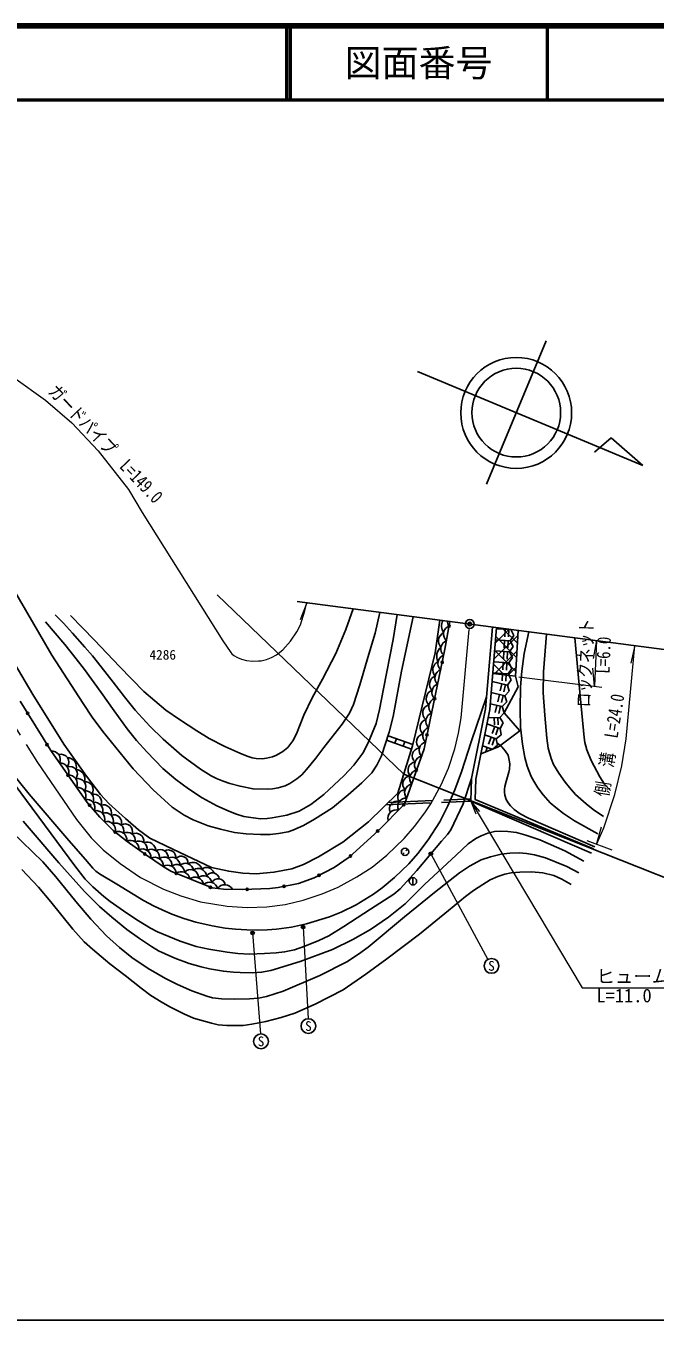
# Model space of a CAD drawing. Units: millimetres, scale not verified. Extents: x 40000 to 680000, y 20000 to 380000.
# Drawn here: x 473507 to 558614, y 205000 to 380000 of the extents above; entities that cross this region are included whole.
import ezdxf
from ezdxf.enums import TextEntityAlignment as Align

# ---------------------------------------------------------------- set-up
doc = ezdxf.new("R2010")
doc.units = ezdxf.units.MM
doc.header["$LTSCALE"] = 1000
doc.header["$PDMODE"] = 32
doc.header["$PDSIZE"] = 500
doc.linetypes.add('CHAIN', pattern=[18.5, 12, -1.5, 3.5, -1.5])
doc.linetypes.add('DASHED', pattern=[7.5, 6, -1.5])
for name, color, linetype, lineweight in [('M-BGD', 7, 'Continuous', 25), ('M-BMK', 2, 'CHAIN', 13), ('M-BMK-OTRS', 5, 'Continuous', 25), ('M-BMK-ROW', 30, 'Continuous', 25), ('M-BMK-SRVR', 3, 'Continuous', 25), ('M-STR-HTXT', 7, 'Continuous', 13), ('M-STR-STRC', 7, 'Continuous', 25), ('M-TTL', 2, 'Continuous', 140), ('M-TTL-BAND', 7, 'Continuous', 25), ('M-TTL-LINE', 7, 'Continuous', 50)]:
    doc.layers.add(name, color=color, linetype=linetype, lineweight=lineweight)
for name, color, linetype in [('M-BMK-HTXT', 7, 'Continuous'), ('M-OTRS', 6, 'Continuous'), ('M-TTL-TXT', 7, 'Continuous')]:
    doc.layers.add(name, color=color, linetype=linetype)
doc.styles.add('ＭＳ ゴシック', font='')
doc.styles.get('ＭＳ ゴシック').set_extended_font_data('MS Gothic')

# ---------------------------------------------------------------- blocks, each defined once
blk = doc.blocks.new('open_arrow')
at = {"color": 0, "linetype": 'Continuous', "lineweight": -2}
blk.add_lwpolyline([(7.5, 1.25), (0, 0), (7.5, -1.25)], dxfattribs=at)

msp = doc.modelspace()

# ---------------------------------------------------------------- hatches: boundary and pattern name
at = {"layer": 'M-BGD'}
for points in [[(530724, 298693, -1), (530777, 298988, -0.41421), (530898, 298814, -0.41421)], [(529787, 293782, -1), (529849, 294075, -0.41421), (529965, 293898, -0.41421)], [(528760, 288888, -1), (528822, 289182, -0.41421), (528937, 289004, -0.41421)], [(473667, 287174, -0.41421), (473873, 287125, -0.41421), (473825, 286919, -1)], [(527733, 283995, -1), (527794, 284289, -0.41421), (527910, 284111, -0.41421)], [(476299, 282923, -0.41421), (476505, 282874, -0.41421), (476457, 282667, -1)], [(479127, 278801, -0.41421), (479336, 278765, -0.41421), (479300, 278556, -1)], [(526293, 279218, -1), (526393, 279500, -0.41421), (526485, 279309, -0.41421)], [(482035, 274736, -0.41421), (482247, 274720, -0.41421), (482231, 274509, -1)], [(524511, 274575, -0.41421), (524510, 274787, -0.41421), (524722, 274787, -1)], [(520979, 271036, -1), (521200, 271239, -0.41421), (521191, 271027, -0.41421)], [(485468, 271107, -0.41421), (485678, 271131, -0.41421), (485702, 270920, -1)], [(489477, 268125, -0.41421), (489686, 268162, -0.41421), (489723, 267953, -1)], [(517296, 267653, -1), (517517, 267856, -0.41421), (517508, 267644, -0.41421)], [(493691, 265456, -0.41421), (493887, 265539, -0.41421), (493970, 265344, -1)], [(513022, 265082, -1), (513289, 265219, -1)], [(498330, 263589, -0.41421), (498525, 263672, -0.41421), (498608, 263477, -1)], [(503291, 263255, -0.41421), (503436, 263410, -0.41421), (503591, 263264, -1)], [(508269, 263620, -1), (508564, 263676, -0.41421), (508444, 263501, -0.41421)]]:
    msp.add_hatch(color=256, dxfattribs=at).paths.add_polyline_path(points)
at = {"layer": 'M-STR-HTXT'}
for points in [[(528495, 268171, -1), (528056, 267932, -1)], [(504387, 257484, -1), (503948, 257245, -1)], [(511216, 258267, -1), (510777, 258028, -1)]]:
    msp.add_hatch(color=256, dxfattribs=at).paths.add_polyline_path(points)

# ---------------------------------------------------------------- linework, layer by layer
at = {"layer": 'M-BGD'}
for p, q in [((540043, 297576), (536817, 294350)), ((538867, 298421), (537000, 296554)), ((539095, 298361), (537161, 298482)), ((537973, 298538), (539986, 296525)), ((538347, 298408), (538284, 297410)), ((538846, 298377), (538783, 297379)), ((539497, 297584), (539001, 296864)), ((539095, 298361), (539497, 297584)), ((539001, 296864), (537036, 296987)), ((537072, 297418), (539883, 294607)), ((538253, 296911), (538190, 295913)), ((538752, 296880), (538689, 295882)), ((539404, 296087), (538907, 295367)), ((539001, 296864), (539404, 296087)), ((539928, 295440), (536895, 292407)), ((538907, 295367), (536912, 295492)), ((536917, 295553), (539779, 292690)), ((538159, 295414), (538096, 294416)), ((538658, 295383), (538595, 294385)), ((539310, 294590), (538814, 293870)), ((538907, 295367), (539310, 294590)), ((538720, 292373), (536663, 292502)), ((536762, 293688), (538184, 292266)), ((538814, 293870), (536787, 293997)), ((537971, 292420), (537909, 291422)), ((538065, 293917), (538002, 292919)), ((538470, 292388), (538408, 291390)), ((538564, 293886), (538501, 292887)), ((539813, 293305), (538715, 292207)), ((539216, 293093), (538720, 292373)), ((538720, 292373), (539122, 291596)), ((538814, 293870), (539216, 293093)), ((538626, 290876), (536567, 291355)), ((537895, 291046), (537669, 290072)), ((538382, 290932), (538156, 289958)), ((539122, 291596), (538626, 290876)), ((538626, 290876), (538894, 290043)), ((538286, 289415), (536442, 289844)), ((537555, 289585), (537328, 288611)), ((538042, 289472), (537815, 288498)), ((538894, 290043), (538286, 289415)), ((538286, 289415), (538554, 288582)), ((537946, 287954), (536316, 288333)), ((537215, 288124), (536988, 287150)), ((537702, 288011), (537475, 287037)), ((538214, 287121), (537605, 286493)), ((538554, 288582), (537946, 287954)), ((537946, 287954), (538214, 287121)), ((537640, 284993), (535859, 285640)), ((537605, 286493), (536024, 286456)), ((536856, 286475), (536879, 285476)), ((537355, 286487), (537379, 285487)), ((537605, 286493), (538073, 285754)), ((538073, 285754), (537640, 284993)), ((522500, 284014), (525863, 282847)), ((523621, 283625), (523400, 283018)), ((537129, 283583), (535557, 284153)), ((536424, 283839), (536083, 282899)), ((536894, 283669), (536553, 282729)), ((536935, 285249), (536594, 284309)), ((537405, 285079), (537064, 284139)), ((537808, 284135), (537129, 283583)), ((537129, 283583), (537296, 282725)), ((537640, 284993), (537808, 284135)), ((522301, 283419), (525671, 282189)), ((524742, 283236), (524514, 282612)), ((536567, 282192), (535256, 282667)), ((535912, 282429), (535698, 281839)), ((536382, 282259), (536322, 282092)), ((537296, 282725), (536712, 282251)), ((524441, 267949), (524667, 268182)), ((524911, 268433), (525137, 268666)), ((525860, 264835), (525860, 263835))]:
    msp.add_line(p, q, dxfattribs=at)
at = {"layer": 'M-BGD', "linetype": 'DASHED'}
for p, q in [((522205, 274683), (533706, 275165)), ((522528, 274996), (533711, 275465))]:
    msp.add_line(p, q, dxfattribs=at)
at = {"layer": 'M-BGD'}
for points in [[(470216, 306615), (477019, 294914), (481276, 288366), (482492, 286526), (483908, 284585), (488009, 279551), (490738, 276693), (493312, 274348), (494902, 273257), (496130, 272649), (498176, 271846), (499821, 271373), (501723, 270945), (503302, 270731), (505218, 270647), (506543, 270685), (507697, 270806), (508973, 271024), (509619, 271229), (511071, 271873), (512565, 272736), (514983, 274274), (517109, 276035), (518968, 277671), (520303, 278985), (520993, 280040), (521592, 281299), (522665, 284506), (523176, 286610), (524297, 292740), (525876, 300117)], [(479548, 300288), (482795, 296918), (486149, 293367), (489469, 289986), (492458, 287465), (494273, 286198), (496638, 284672), (498317, 283663), (500438, 282557), (502458, 281643), (503449, 281262), (504110, 281039), (504671, 280921), (505499, 280914), (506073, 280996), (506866, 281169), (507402, 281412), (508263, 281882), (508920, 282440), (509620, 283339), (510121, 284278), (511093, 286812), (512210, 289139), (513627, 291655), (515417, 295153), (516768, 298398), (517757, 301178)], [(467858, 300664), (474457, 289612), (478652, 282868), (481716, 278572), (483597, 276075), (484709, 274843), (486985, 272820), (488759, 271310), (490272, 270168), (493366, 268662), (495169, 267823), (498603, 266205), (500948, 265700), (502857, 265440), (504666, 265329), (507058, 265551), (509473, 266033), (511051, 266608), (513076, 267634), (516363, 269614), (519825, 272372), (523826, 276257), (525818, 282661), (528865, 295209), (529500, 299644)], [(472737, 288676), (476867, 282004), (481810, 274997), (483512, 273025), (485324, 271222), (487225, 269702), (489699, 267969), (492211, 266260), (493120, 265686), (498708, 263437), (500241, 263270), (502873, 263242), (506493, 263354), (507625, 263499), (510395, 264022), (512512, 264821), (515218, 266208), (517225, 267588), (521136, 271180), (524719, 274784), (527361, 282227), (530194, 295719), (530862, 299466)], [(476148, 299426), (478763, 296374), (480315, 294395), (481455, 292986), (483683, 289864), (485468, 287389), (487228, 284970), (488481, 283394), (489867, 281840), (492021, 279605), (493781, 278115), (495508, 276823), (497348, 275624), (499338, 274539), (500848, 273849), (501858, 273470), (503005, 273116), (504260, 272894), (505286, 272802), (506140, 272824), (506809, 272896), (508816, 273275), (510463, 273822), (512054, 274726), (513810, 276052), (516554, 278647), (517855, 280043), (519064, 281666), (519811, 283060), (520869, 285656), (521323, 287549), (521896, 290341), (523202, 297045), (523723, 300398)], [(521400, 300702), (520752, 297868), (519898, 295061), (518670, 290910), (517796, 288232), (517268, 287088), (516305, 285588), (513792, 282437), (512738, 281006), (511459, 279459), (510838, 278732), (510168, 278192), (509227, 277577), (508554, 277261), (507645, 276972), (506875, 276842), (506240, 276785), (504228, 276825), (502476, 277177), (501092, 277546), (500189, 277879), (499298, 278233), (498551, 278606), (497142, 279489), (494603, 281354), (492060, 283540), (490251, 285312), (488291, 287471), (486835, 289282), (485306, 291251), (483683, 293337), (482503, 294817), (481471, 296004), (479833, 297892), (478611, 299233), (477446, 300366)], [(536598, 298717), (535679, 287669), (533763, 278223), (533706, 275165), (549994, 268120)], [(537174, 298642), (536254, 287587), (534342, 278160), (534290, 275392), (550279, 268707)], [(536657, 292433), (539747, 292094), (540080, 298263)], [(541548, 298071), (540914, 295124), (540594, 292753), (540398, 290646), (540345, 287628), (540403, 285179), (540658, 282891), (540997, 281055), (541329, 279898), (541857, 278522), (542222, 277881), (542750, 276955), (543474, 276030), (544425, 274941), (545182, 274306), (546216, 273482), (547687, 272512), (550878, 270733)], [(543927, 297760), (543531, 292666), (543449, 289833), (543677, 286810), (543968, 283684), (544160, 282324), (544533, 280924), (544886, 280125), (545579, 278944), (546431, 277726), (547027, 277035), (547860, 276089), (549286, 274789), (550228, 274048), (551611, 273076)], [(547740, 297262), (548486, 289426), (549011, 283779), (549123, 283099), (549399, 282132), (549973, 280669), (551128, 278469), (551774, 277464), (552556, 276616)], [(535033, 281570), (537413, 282535), (540330, 284675), (538214, 287121), (540101, 290620), (539747, 292094)], [(466465, 285373), (473962, 276126), (479304, 269839), (481551, 267272), (482545, 266119), (482971, 265710), (483455, 265362), (485825, 263932), (489423, 261735), (490849, 260983), (491957, 260463), (493266, 259910), (494863, 259327), (496489, 258824), (498706, 258319), (500461, 258007), (501845, 257864), (503384, 257759), (504827, 257716), (506121, 257774), (507413, 257865), (509416, 258149), (511477, 258562), (514594, 259512), (516162, 260153), (518194, 261131), (520514, 262582), (521694, 263445), (523351, 264834), (525295, 266702), (526517, 268097), (527914, 269958), (529492, 272360), (530591, 274526), (531540, 276683), (532424, 279152), (533734, 283211), (535811, 289258)], [(537242, 283004), (537319, 282970), (537886, 282510), (538314, 281986), (538717, 281368), (538895, 280715), (538972, 280223), (538930, 279514), (538846, 279085), (538469, 277814), (538281, 277159), (538227, 276799), (538227, 276375), (538295, 275986), (538489, 275387), (538744, 274942), (539066, 274528), (539569, 274051), (540358, 273439), (541480, 272881), (550466, 268982)], [(533763, 278223), (532644, 274788), (530989, 271304), (530513, 270650), (529733, 269775), (526387, 265816), (524140, 263324), (523262, 262592), (520115, 260580), (516511, 258245), (514465, 256968), (513152, 256317), (511231, 255558), (509839, 255084), (508507, 254786), (507361, 254642), (505763, 254558), (503758, 254498), (502154, 254586), (500727, 254745), (498265, 255145), (496537, 255539), (494377, 256238), (491308, 257492), (490351, 257985), (488744, 258976), (487183, 260004), (484924, 261611), (484067, 262296), (482568, 263592), (481505, 264625), (480120, 266425), (471166, 278545)], [(473156, 272454), (477953, 266819), (481454, 262974), (483474, 260935), (485143, 259497), (487183, 257830), (488890, 256595), (490520, 255515), (491459, 254947), (492327, 254505), (493635, 253928), (495589, 253218), (497212, 252747), (498322, 252516), (500233, 252169), (501583, 252030), (502474, 251999), (504171, 251975), (505382, 252043), (506623, 252270), (510594, 253473), (514996, 255105), (517750, 256464), (520113, 257818), (522560, 259480), (524825, 261266), (527419, 263896), (531706, 267874), (533348, 269390), (534360, 270114), (535076, 270494), (535997, 270855), (536910, 271065), (537679, 271132), (538678, 271086), (539846, 270911), (541107, 270584), (543018, 269941), (546384, 268437), (548965, 267042)], [(471598, 271005), (475778, 266956), (477545, 264957), (480248, 261593), (482303, 259205), (484401, 256959), (486156, 255392), (487828, 254052), (490063, 252537), (492380, 251209), (494009, 250378), (495944, 249519), (497985, 248807), (498758, 248583), (499948, 248429), (501685, 248393), (503766, 248446), (504961, 248542), (506056, 248758), (508301, 249480), (513256, 251617), (516902, 253454), (518509, 254479), (519798, 255419), (524695, 259523), (528756, 262842), (532141, 265476), (533486, 266379), (535071, 267216), (536342, 267627), (537810, 268016), (538953, 268144), (540246, 268164), (541200, 268106), (542299, 267921), (543767, 267518), (546662, 266315), (548299, 265487)], [(472966, 265915), (475225, 263558), (476895, 261543), (479844, 257847), (481406, 256152), (482525, 255176), (484869, 253166), (486914, 251588), (489097, 249896), (490429, 248903), (491791, 248044), (492958, 247352), (494862, 246403), (496186, 245834), (498603, 245143), (499499, 244929), (500699, 244820), (501479, 244820), (502912, 244858), (504058, 245033), (505982, 245379), (508055, 245910), (509875, 246499), (512632, 247704), (516414, 249673), (519474, 251788), (522343, 253851), (526732, 257175), (530667, 260388), (532989, 262267), (534069, 263110), (535298, 263921), (536301, 264545), (537325, 264997), (538300, 265319), (539126, 265468), (540334, 265586), (541901, 265600), (543441, 265460), (544892, 265098), (546010, 264613), (547269, 263920)]]:
    msp.add_lwpolyline(points, dxfattribs=at)
for centre, radius in [((530751, 298840), 150), ((529818, 293928), 150), ((528791, 289035), 150), ((473746, 287046), 150), ((527763, 284142), 150), ((476378, 282795), 150), ((479213, 278678), 150), ((526343, 279359), 150), ((482133, 274622), 150), ((524617, 274681), 150), ((521089, 271137), 150), ((485585, 271014), 150), ((489600, 268039), 150), ((517407, 267755), 150), ((524789, 268307), 500), ((493831, 265400), 150), ((513156, 265151), 150), ((525860, 264335), 500), ((498469, 263533), 150), ((503441, 263260), 150), ((508416, 263648), 150)]:
    msp.add_circle(centre, radius, dxfattribs=at)
for centre, radius, start, end in [((531331, 298851), 1594, 152.39231, 214.1391), ((531749, 299626), 1270, 184.97167, 218.20006), ((530555, 296843), 1239, 115.98705, 223.06309), ((531154, 297752), 1160, 110.37143, 229.40105), ((530638, 294784), 1564, 129.16865, 208.13989), ((530789, 295779), 1160, 109.64352, 228.68421), ((529803, 292910), 1260, 115.62873, 220.66074), ((530394, 293808), 1160, 108.62992, 227.65955), ((529983, 291850), 1160, 108.62992, 227.65955), ((529352, 290961), 1236, 114.12067, 222.16879), ((529572, 289893), 1160, 108.62992, 227.65955), ((528806, 289032), 1160, 108.56445, 227.72502), ((529161, 287936), 1160, 108.62992, 227.65955), ((528278, 287099), 1104, 103.2167, 233.07277), ((528751, 285978), 1160, 108.62992, 227.65955), ((527961, 285122), 1148, 107.54195, 228.74752), ((527416, 283199), 1081, 101.32573, 230.9556), ((528340, 284021), 1160, 108.62992, 227.65955), ((477003, 280791), 1160, 335.6846, 94.71422), ((526825, 281302), 1061, 94.83472, 229.74477), ((527848, 282043), 1156, 104.50597, 223.758), ((478272, 280462), 1048, 322.57039, 107.82843), ((478156, 279156), 1160, 335.6846, 94.71422), ((479086, 279812), 1255, 342.41422, 88.06083), ((526338, 279361), 1149, 99.97246, 220.93099), ((527233, 280104), 1160, 100.93691, 219.96654), ((479426, 278829), 1047, 322.47147, 107.92736), ((479309, 277522), 1160, 335.6846, 94.71422), ((480247, 278200), 1233, 339.92768, 88.35571), ((525605, 277499), 1117, 96.93407, 223.96938), ((526563, 278220), 1160, 100.93691, 219.96654), ((480535, 277163), 1065, 325.26399, 105.13483), ((480461, 275888), 1160, 335.6846, 94.71422), ((481548, 276710), 1076, 326.51894, 97.63521), ((481541, 275427), 1137, 337.94154, 96.64225), ((524836, 275689), 1035, 91.9531, 214.63548), ((525894, 276335), 1160, 100.93691, 219.96654), ((481699, 274265), 1159, 339.82689, 98.94573), ((482654, 275048), 1088, 336.84876, 101.02967), ((482785, 273864), 1153, 342.62759, 99.48962), ((523675, 274151), 999, 71.95657, 209.01757), ((524912, 274474), 1119, 85.23967, 206.65591), ((483033, 272733), 1159, 343.18087, 102.28027), ((484013, 273604), 1078, 342.41923, 109.45577), ((484283, 272535), 1062, 336.90818, 111.99485), ((485389, 272274), 1063, 341.81593, 109.14121), ((523624, 272848), 1160, 75.64896, 194.67858), ((484457, 271282), 1159, 346.61737, 105.72795), ((485692, 271135), 1074, 343.80921, 113.72194), ((486932, 271091), 1004, 338.45642, 121.99798), ((485998, 269929), 1160, 351.84149, 110.87111), ((487200, 269836), 1108, 350.6284, 115.5426), ((487625, 268707), 1160, 355.29531, 114.33443), ((488358, 269730), 1107, 352.02298, 116.39931), ((488808, 268651), 1129, 353.03081, 117.1163), ((489850, 268377), 1263, 4.25296, 108.26506), ((489269, 267559), 1160, 355.81634, 114.84811), ((490486, 267561), 1103, 350.78692, 120.30437), ((491664, 267532), 1091, 356.06048, 120.54779), ((492727, 267485), 1091, 356.58536, 116.67671), ((490922, 266425), 1160, 356.24425, 115.27387), ((492215, 266576), 1032, 348.90894, 128.37381), ((492678, 265363), 1153, 1.81902, 121.25267), ((493250, 266477), 1100, 1.17951, 116.95637), ((493889, 265519), 1084, 2.03495, 127.5933), ((494519, 266804), 935, 354.33799, 138.7837), ((495080, 265670), 1105, 9.66432, 131.3731), ((496103, 265663), 1236, 14.59712, 121.94423), ((496832, 264988), 1091, 2.01867, 127.35865), ((497954, 265218), 1001, 14.40048, 130.90439), ((494538, 264481), 1160, 8.56376, 127.59338), ((495777, 264879), 1053, 356.26028, 139.89685), ((496394, 263734), 1160, 8.56376, 127.59338), ((497561, 263976), 1111, 10.60742, 131.33584), ((498733, 264543), 944, 7.54093, 149.17912), ((499507, 263699), 981, 10.52126, 150.57459), ((498335, 263081), 1145, 13.94153, 133.84049), ((500414, 262721), 1158, 27.57859, 146.72219)]:
    msp.add_arc(centre, radius, start, end, dxfattribs=at)
at = {"layer": 'M-BMK'}
msp.add_lwpolyline([(463691, 298479), (475071, 280376), (480338, 272675), (482346, 270227), (483958, 268611), (486275, 266754), (488998, 264865), (492141, 263259), (494446, 262347), (497117, 261575), (500745, 260953), (503441, 260788), (506095, 260876), (508570, 261201), (510994, 261779), (513603, 262621), (515738, 263534), (518276, 264927), (520340, 266265), (522349, 267867), (524650, 270117), (526068, 271723), (527471, 273595), (528294, 274829), (529666, 277380), (530650, 279641), (531526, 282262), (532033, 284379), (532372, 286449), (533544, 299116)], dxfattribs=at)
at = {"layer": 'M-BMK-OTRS'}
msp.add_line((571262, 294191), (510213, 302163), dxfattribs=at)
at = {"layer": 'M-BMK-ROW'}
msp.add_lwpolyline([(499399, 303050), (524628, 278836), (563752, 263315)], dxfattribs=at)
at = {"layer": 'M-BMK-SRVR'}
for p, q in [((543879, 337398), (535798, 318016)), ((526455, 333287), (556941, 320576)), ((552678, 324311), (550403, 322353)), ((556941, 320576), (552678, 324311))]:
    msp.add_line(p, q, dxfattribs=at)
for centre, radius in [((539822, 327668), 7500), ((539838, 327707), 6000), ((533544, 299116), 600)]:
    msp.add_circle(centre, radius, dxfattribs=at)
at = {"layer": 'M-OTRS'}
msp.add_point((533544, 299116), dxfattribs=at)
at = {"layer": 'M-STR-HTXT'}
for p, q in [((511515, 301993), (510616, 299708)), ((550675, 296879), (550237, 294463)), ((550675, 296879), (550430, 290721)), ((555870, 296201), (555306, 293811)), ((550430, 290721), (550185, 293163)), ((540179, 291983), (551411, 290600)), ((550700, 269328), (551357, 271693)), ((552794, 268554), (549437, 269794)), ((528276, 268051), (536004, 253780)), ((504167, 257364), (505235, 243688)), ((510997, 258147), (511669, 245758))]:
    msp.add_line(p, q, dxfattribs=at)
for points in [[(471884, 332441), (476174, 329390), (479719, 326337), (483283, 322538), (487373, 317296), (489232, 314219), (500161, 296833), (501223, 295280), (501359, 295114), (501647, 294855), (502109, 294610), (502690, 294364), (503366, 294187), (504115, 294106), (504958, 294133), (505309, 294165), (505703, 294239), (506051, 294342), (506725, 294605), (507394, 294945), (508243, 295614), (509281, 296798), (510147, 298054), (510633, 299027), (511251, 300891), (511515, 301993)], [(550700, 269328), (551677, 271573), (553177, 276063), (554105, 279933), (554704, 283590), (555870, 296201)], [(533706, 275165), (548765, 249920), (570415, 249920)]]:
    msp.add_lwpolyline(points, dxfattribs=at)
for centre in [(528276, 268051), (504167, 257364), (510997, 258147)]:
    msp.add_circle(centre, 250, dxfattribs=at)
at = {"layer": 'M-STR-STRC'}
for centre in [(536481, 252901), (511723, 244760), (505313, 242691)]:
    msp.add_circle(centre, 1000, dxfattribs=at)
at = {"layer": 'M-TTL'}
msp.add_line((680000, 380000), (40000, 380000), dxfattribs=at)
at = {"layer": 'M-TTL-BAND'}
msp.add_line((40000, 205000), (579000, 205000), dxfattribs=at)
at = {"layer": 'M-TTL-LINE'}
for p, q in [((508747, 380000), (508747, 370000)), ((509247, 380000), (509247, 370000)), ((543997, 380000), (543997, 370000)), ((40000, 370000), (680000, 370000))]:
    msp.add_line(p, q, dxfattribs=at)

# ---------------------------------------------------------------- block references
at = {"layer": 'M-STR-HTXT', "xscale": 240, "yscale": 240, "rotation": 300.8}
msp.add_blockref('open_arrow', (533706, 275165), dxfattribs=at)

# ---------------------------------------------------------------- texts
at = {"layer": 'M-BMK-HTXT', "style": 'ＭＳ ゴシック'}
msp.add_text('4286', height=1320, dxfattribs=at).set_placement((490220, 294965), align=Align.MIDDLE_LEFT)
at = {"layer": 'M-STR-HTXT', "style": 'ＭＳ ゴシック', "width": 0.8}
for s, rotation, p in [('ガードパイプ\u3000L=149.0', 313.578, (483245, 322503)), ('ロックネット', 87.729, (550604, 293798)), ('側\u3000溝\u3000L=24.0', 80.896, (553908, 282505))]:
    msp.add_text(s, height=1833, rotation=rotation, dxfattribs=at).set_placement(p, align=Align.BOTTOM_CENTER)
msp.add_text('L=6.0', height=1833, rotation=87.745, dxfattribs=at).set_placement((550707, 294954), align=Align.TOP_CENTER)
at = {"layer": 'M-STR-HTXT', "style": 'ＭＳ ゴシック'}
for s, p in [('ヒューム管φ300', (550665, 250020)), ('L=11.0', (550665, 247420))]:
    msp.add_text(s, height=1833, dxfattribs=at).set_placement(p, align=Align.BOTTOM_LEFT)
at = {"layer": 'M-STR-STRC', "style": 'ＭＳ ゴシック'}
for p in [(536481, 252901), (511723, 244760), (505313, 242691)]:
    msp.add_text('S', height=1320, dxfattribs=at).set_placement(p, align=Align.MIDDLE_CENTER)
at = {"layer": 'M-TTL-TXT', "style": 'ＭＳ ゴシック'}
msp.add_text('図面番号', height=3666, dxfattribs=at).set_placement((526622, 375000), align=Align.MIDDLE_CENTER)

doc.saveas('drawing.dxf')
